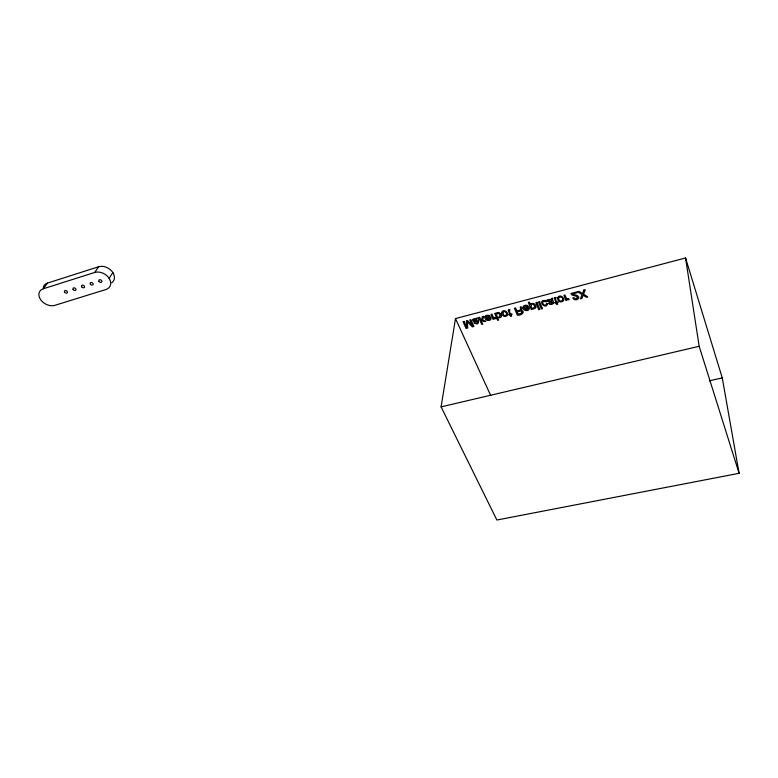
<?xml version="1.0" encoding="UTF-8"?>
<svg xmlns="http://www.w3.org/2000/svg" width="778" height="778" viewBox="0 0 778 778"><rect width="100%" height="100%" fill="white"/><g stroke="black" fill="none" stroke-linecap="round" stroke-linejoin="round"><path stroke-width="1.17" d="M441.087 406.875L455.49 318.581L685.554 257.975L722.266 377.914L739.1 473.306L496.87 520.025L441.087 406.875L699.159 346.278L685.554 257.975M109.105 278.291L112.878 272.543M94.702 272.456A11.028 8.14 30.1 0 1 109.076 278.242A11.028 8.14 30.1 0 1 105.944 289.513L54.781 305.365A10.902 7.761 30.7 0 1 40.651 299.705A10.902 7.761 30.7 0 1 43.247 288.803L94.702 272.456L98.602 266.757A10.941 8.111 30.3 0 1 112.051 271.425A10.941 8.111 30.3 0 1 111.76 282.754M43.247 288.803L47.468 283.085L98.602 266.757M709.273 380.821L722.266 377.914M455.49 318.581L490.762 395.652M699.159 346.278L739.1 473.306M43.267 287.393A10.814 7.741 30.8 0 1 47.468 283.085M547.537 303.897C545.514 310.529 537.083 300.075 544.872 300.405A2.256 1.857 1.7 0 1 546.146 300.979L546.808 301.796L543.345 301.368A1.352 1.118 1.8 0 0 542.694 302.088L543.17 304.188L544.435 305.171L545.971 304.908L546.419 303.653L547.537 303.897M522.164 312.153L521.464 313.203L518.177 314.098L517.185 311.715L521.202 310.967L522.164 312.153M562.737 299.287L562.329 300.561L560.996 301.067A1.517 1.245 0.4 0 1 559.81 300.746C555.823 297.867 562.445 294.726 562.737 299.287M553.703 302.613C553.372 304.636 549.433 305.316 548.587 303.264L549.569 303.012C560.86 303.848 537.326 300.22 551.349 299.345L551.573 298.489L552.769 298.188L552.429 299.287L553.703 302.613M489.994 318.435L488.516 319.894L486.542 318.786L489.887 317.91L489.994 318.435M520.735 309.109L520.044 310.062L516.855 310.937L515.6 307.942L514.462 308.244L517.38 315.197C520.346 316.189 526.375 311.803 521.386 310.237C523.701 307.524 518.673 304.392 520.735 309.109M501.431 315.79L501.246 316.734A2.431 1.984 5.6 0 1 500.215 317.677L497.57 317.58L498.649 320.079L497.657 320.332L494.672 313.417L495.615 313.174L495.887 313.816C497.22 310.967 501.528 313.048 501.431 315.79M528.233 308.477L526.677 309.965L524.703 308.837L528.126 307.952L528.233 308.477M500.283 315.625C495.722 322.296 495.557 307.193 500.283 315.625M501.596 312.61L502.131 314.827L503.463 316.053A2.665 2.178 5.1 0 0 505.233 316.374C511.749 315.43 503.881 306.94 501.596 312.61M502.734 312.513L503.92 315.294A1.478 1.206 5.1 0 0 505.078 315.605C509.075 315.226 504.582 309.138 502.734 312.513M484.976 316.938C483.916 321.625 493.077 321.791 490.636 316.977L486.221 318.124L486.785 316.131L489.265 316.588C491.822 315.44 485.044 314.04 484.976 316.938M508.238 310.121L509.736 314.331L508.919 314.545L509.211 315.236L510.037 315.022L510.631 316.432L511.661 316.16L511.068 314.75L512.041 314.497L511.749 313.806L510.776 314.059C509.026 312.056 509.6 310.607 509.901 309.43L508.238 310.121M557.525 297.993L557.991 300.269L559.324 301.524A2.733 2.246 0.4 0 0 561.123 301.854C567.882 300.93 560.034 292.129 557.525 297.993M523.156 306.96C521.98 311.764 531.296 311.881 528.914 306.989L524.391 308.166L525.014 306.133L527.533 306.6C530.158 305.404 523.254 304.023 523.156 306.96M554.383 298.042L555.784 302.35L554.928 302.574L555.21 303.284L556.056 303.06L556.62 304.499L557.69 304.227L557.126 302.778L558.127 302.525L557.855 301.815L556.844 302.078C555.103 299.997 555.764 298.548 556.105 297.342L554.383 298.042M472.625 319.719L473.384 321.421L477.264 321.44L477.799 322.248L475.961 323.123L473.967 322.695C479.549 326.672 478.888 320.448 477.76 317.823L476.613 318.114L476.447 318.931L473.928 318.659L472.625 319.719M534.836 306.94C528.632 312.367 531.666 298.081 534.836 306.94M482.418 316.627L481.66 319.641L480.532 319.213L479.695 317.336L478.733 317.589L481.757 324.426L482.73 324.173L480.969 320.215L484.49 321.654L485.773 321.324L482.661 320.05L483.702 316.286L482.418 316.627M577.548 297.692L575.798 298.956L573.911 297.634L572.832 297.916C573.59 300.502 577.743 300.366 578.696 298.062A2.694 2.208 -0.9 0 0 578.657 296.856L577.393 295.601L572.413 293.987L577.072 292.771L576.751 291.935L570.906 293.471C571.752 296.836 576.77 294.687 577.548 297.692M583.792 290.097L582.528 293.676L578.988 291.351L577.558 291.731L582.08 294.59L580.456 298.849L581.934 298.46L583.15 295.144L586.388 297.313L587.808 296.943L583.558 294.21L585.27 289.708L583.792 290.097M473.821 319.719L474.269 320.876L477.225 320.818L476.048 319.35L473.821 319.719M548.587 300.172L548.996 301.378L552.069 301.3L550.921 299.783L548.587 300.172M530.868 304.033L530.45 304.694L529.38 302.068L528.34 302.341L531.257 309.479L532.269 309.216L531.987 308.535L533.552 308.963L535.497 308.127A2.742 2.246 2.7 0 0 535.984 306.785C536.003 304.295 532.911 302.263 530.868 304.033M495.703 317.852L493.524 317.502L491.949 314.137L490.928 314.4L493.116 319.418L494.079 319.165L493.699 318.299L496.082 318.747L495.703 317.852M568.679 298.869L566.442 298.509L564.984 295.018L563.914 295.3L565.927 300.493L566.929 300.23L566.588 299.336L569.039 299.793L568.679 298.869M464.077 321.421L463.027 321.703L466.11 328.481L467.685 328.073L467.422 321.732L472.334 326.867L473.899 326.468L470.846 319.651L469.795 319.933L472.392 325.671L467.49 320.536L466.392 320.818L466.644 327.159L464.077 321.421M536.937 302.36L535.886 302.632L538.736 309.663L539.776 309.391L536.937 302.36M539.572 301.669L538.502 301.952L540.564 307.057L541.624 306.785L539.572 301.669M542.013 307.738L540.943 308.01L541.342 308.983L542.402 308.71L542.013 307.738M99.02 281.393A1.653 1.225 30.1 0 0 101.714 281.967A1.653 1.225 30.1 0 0 100.333 279.73A1.653 1.225 30.1 0 0 99.02 281.393M90.394 284.223A1.653 1.216 30.3 0 0 93.068 284.612A1.653 1.216 30.3 0 0 91.512 282.443A1.653 1.216 30.3 0 0 90.394 284.223M81.748 286.887A1.644 1.206 30.4 0 0 84.413 287.345A1.644 1.206 30.4 0 0 82.906 285.166A1.644 1.206 30.4 0 0 81.748 286.887M73.142 289.533A1.644 1.196 30.4 0 0 75.816 290.068A1.644 1.196 30.4 0 0 74.367 287.87A1.644 1.196 30.4 0 0 73.142 289.533M64.506 291.983A1.644 1.186 30.5 0 0 67.151 292.888A1.644 1.186 30.5 0 0 66.101 290.622A1.644 1.186 30.5 0 0 64.506 291.983"/></g></svg>
